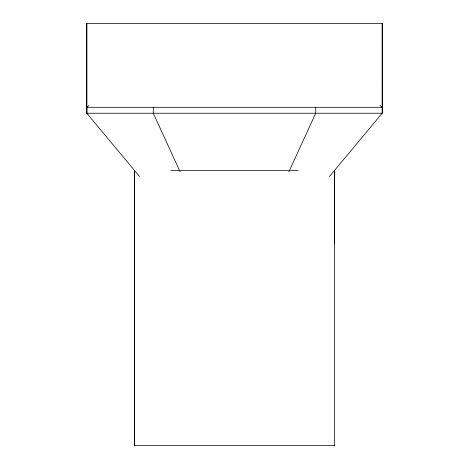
<?xml version="1.0" encoding="UTF-8"?>
<svg xmlns="http://www.w3.org/2000/svg" width="469" height="469" viewBox="0 0 469 469"><rect width="100%" height="100%" fill="white"/><g stroke="black" fill="none" stroke-linecap="round" stroke-linejoin="round"><path stroke-width="0.7" d="M134.474 170.429L134.474 445.55M334.602 243.417L334.608 170.429L334.274 170.429M288.857 171.818L315.725 113.24L315.725 107.301M329.431 176.508L382.2 113.24L382.159 23.45M139.569 176.508L86.8 113.24L86.8 107.301L89.01 105.431M86.8 107.301L382.2 107.301L379.99 105.431M134.726 170.429L134.392 170.429L134.398 445.55L334.608 445.55M170.769 170.429L298.231 170.429M180.143 171.818L153.275 113.24L153.275 107.301M334.526 170.429L334.526 445.55M86.841 23.45L86.841 113.24M382.288 23.45L86.712 23.45L86.712 113.24L382.288 113.24L382.288 23.45"/></g></svg>
